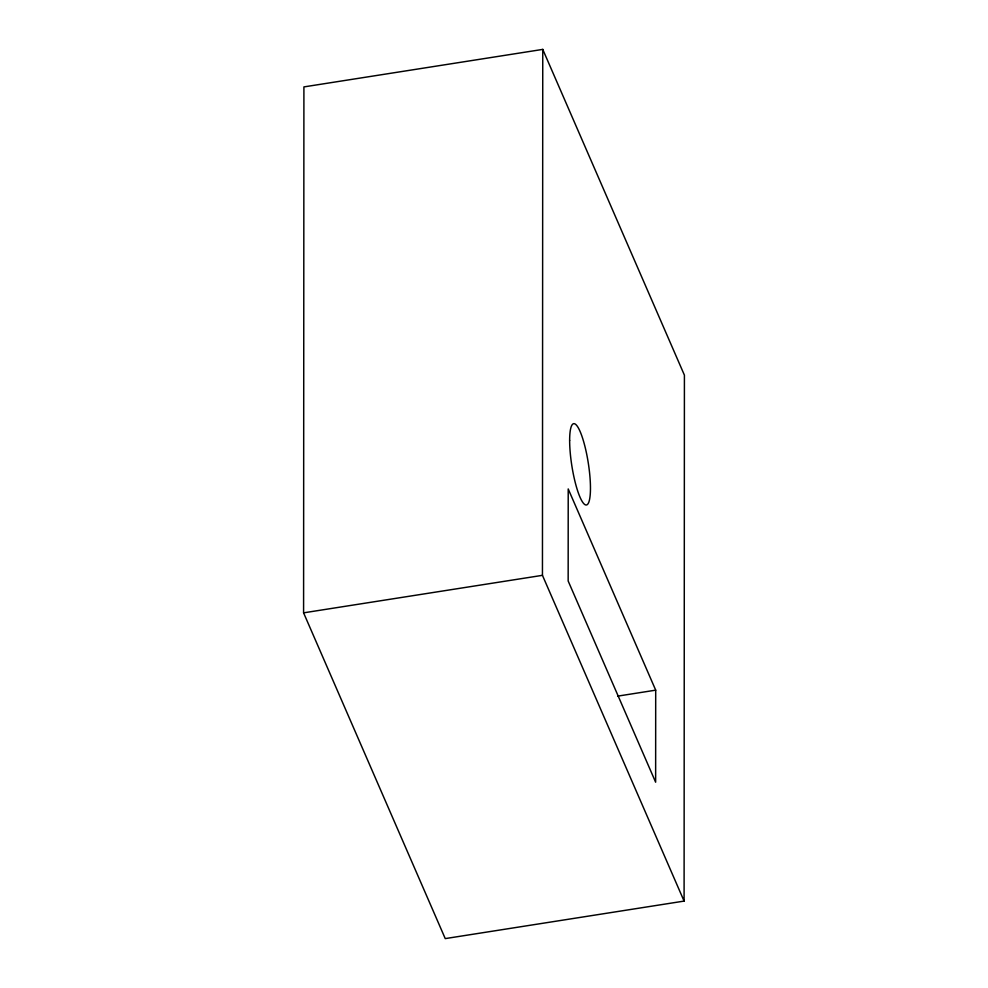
<?xml version="1.0" encoding="UTF-8"?>
<svg xmlns="http://www.w3.org/2000/svg" width="988" height="988" viewBox="0 0 988 988"><rect width="100%" height="100%" fill="white"/><g stroke="black" fill="none" stroke-linecap="round" stroke-linejoin="round"><path stroke-width="1.48" d="M303.588 612.844L303.909 86.907L542.758 49.4L684.412 375.156L684.091 901.093L445.242 938.6L303.588 612.844L542.449 575.337L684.091 901.093M542.449 575.337L542.758 49.4M655.699 690.155L655.637 782.2L568.162 580.993L568.211 488.949L655.699 690.155L617.661 696.132M569.644 440.389A41.15 8.336 81.1 0 0 585.254 504.782A41.15 8.336 81.1 0 0 585.291 447.848A41.15 8.336 81.1 0 0 569.644 440.389"/></g></svg>
